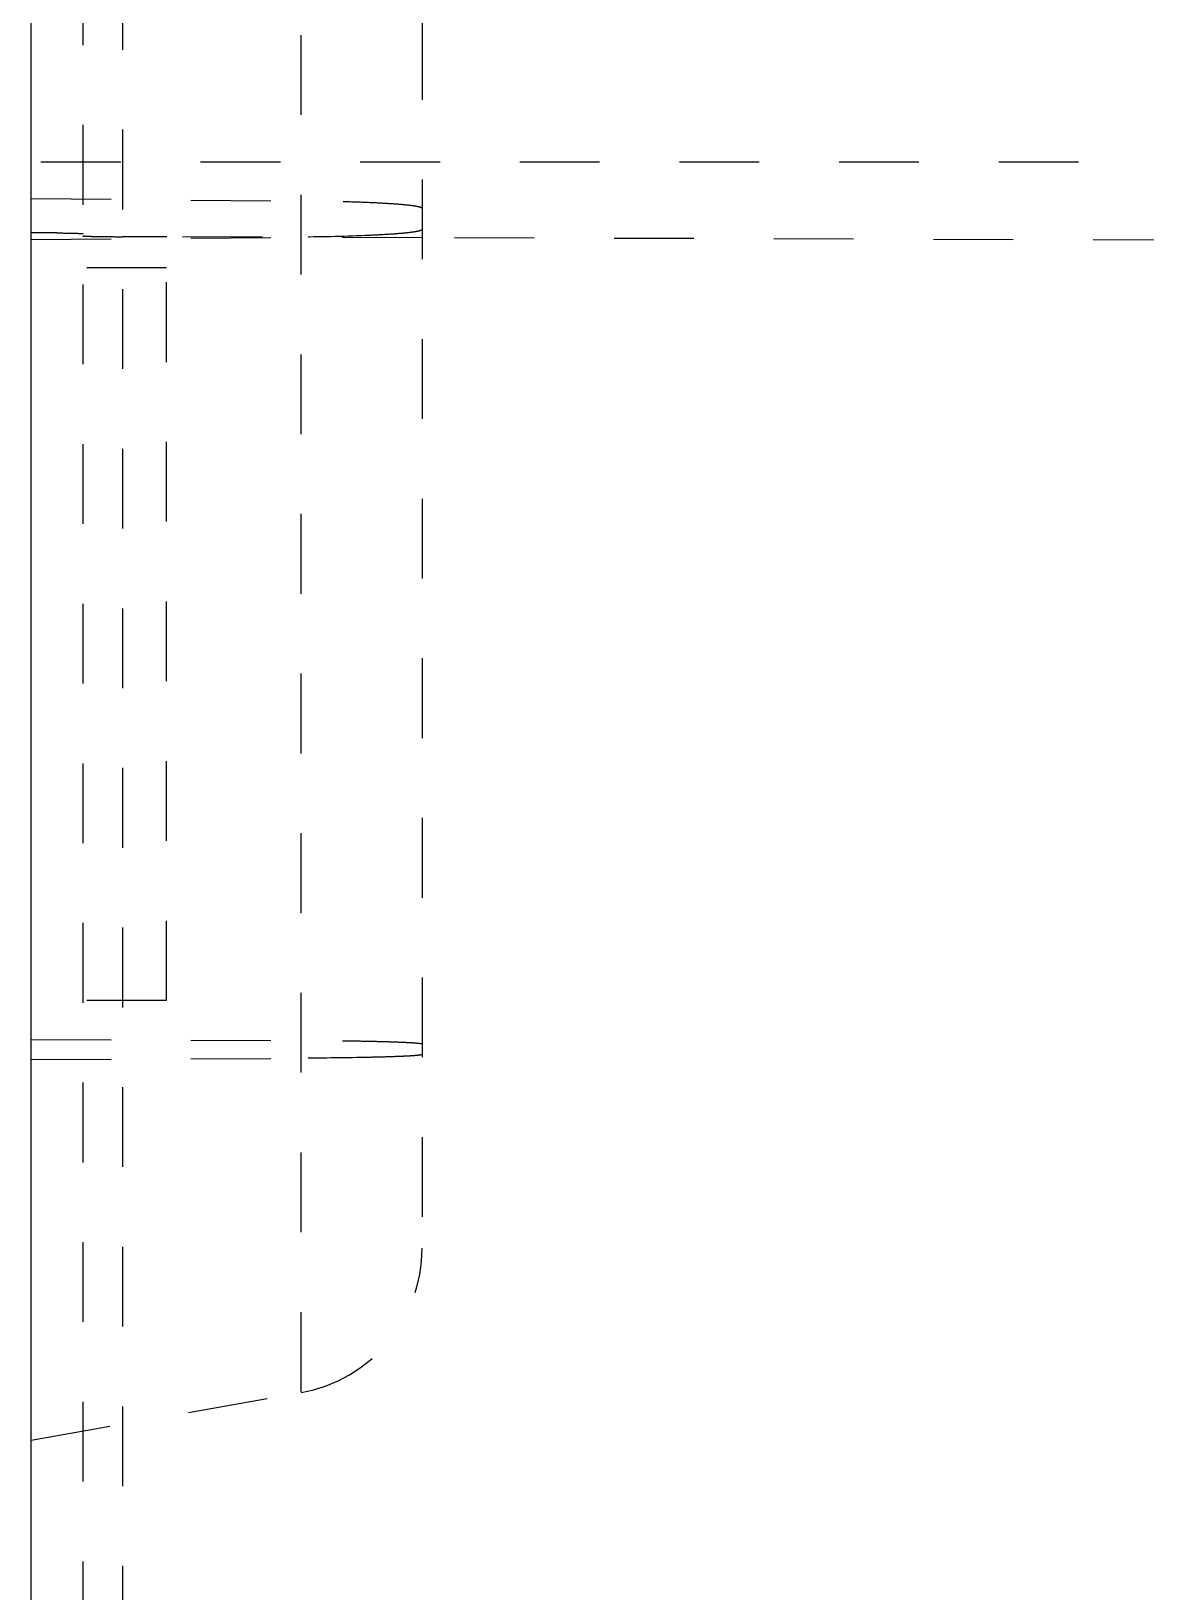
# Model space of a CAD drawing. Header units: millimetres. Extents: x 309 to 11345, y -1340 to 1318.
# Drawn here: x 1437.3 to 1460.11, y -451.56 to -419.62 of the extents above; entities that cross this region are included whole.
import ezdxf

# ---------------------------------------------------------------- set-up
doc = ezdxf.new("R2010")
doc.units = ezdxf.units.MM
doc.header["$LTSCALE"] = 16.335
doc.linetypes.add('HIDDEN', pattern=[0.2, 0.1, -0.1])
doc.layers.get('0').update_dxf_attribs({"linetype": 'CONTINUOUS'})
doc.layers.add('DEFAULT_2', color=8, linetype='HIDDEN')

msp = doc.modelspace()

# ---------------------------------------------------------------- linework, layer by layer
at = {"color": 7, "linetype": 'Continuous'}
msp.add_line((1437.303, -708.458), (1437.303, -218.458), dxfattribs=at)
at = {"layer": 'DEFAULT_2', "color": 8, "linetype": 'HIDDEN'}
for p, q in [((1438.361, -398.667), (1438.361, -514.249)), ((1439.174, -398.762), (1439.174, -514.154)), ((1442.823, -416.432), (1442.823, -447.485)), ((1445.303, -419.386), (1445.303, -444.53)), ((1484.873, -422.298), (1437.303, -422.298)), ((1437.303, -423.043), (1442.823, -423.094)), ((1437.303, -423.884), (1442.823, -423.833)), ((1440.076, -423.827), (1439.174, -423.824)), ((1445.302, -423.845), (1440.076, -423.827)), ((1460.667, -423.897), (1445.302, -423.845)), ((1440.074, -424.458), (1437.303, -424.458)), ((1440.074, -439.458), (1440.074, -424.458)), ((1440.074, -439.458), (1437.303, -439.458)), ((1437.303, -440.257), (1442.823, -440.281)), ((1437.303, -440.665), (1442.823, -440.64)), ((1437.303, -448.458), (1442.823, -447.485))]:
    msp.add_line(p, q, dxfattribs=at)
for centre, radius, start, end in [((1437.354, -478.237), 54.492, 89.5021, 90.054), ((1442.303, -444.53), 3, 280, 0)]:
    msp.add_arc(centre, radius, start, end, dxfattribs=at)
for points, knots in [([(1445.303, -423.247), (1445.303, -423.241), (1445.285, -423.228), (1445.227, -423.21), (1445.092, -423.187), (1444.875, -423.166), (1444.577, -423.144), (1444.212, -423.126), (1443.619, -423.105), (1443.15, -423.097), (1442.823, -423.094)], [0, 0, 0, 0, 0.007112, 0.021854, 0.077102, 0.166343, 0.286897, 0.435331, 0.607291, 1, 1, 1, 1]), ([(1437.827, -423.747), (1437.866, -423.747), (1437.996, -423.749), (1438.126, -423.751), (1438.217, -423.754)], [0, 0, 0, 0, 0.296419, 1, 1, 1, 1]), ([(1438.217, -423.754), (1438.238, -423.754), (1438.272, -423.756), (1438.32, -423.756), (1438.341, -423.762), (1438.361, -423.759), (1438.361, -423.763)], [0, 0, 0, 0, 0.4289, 0.741566, 0.933225, 1, 1, 1, 1]), ([(1438.361, -423.807), (1438.361, -423.812), (1438.392, -423.807), (1438.425, -423.816), (1438.502, -423.815), (1438.597, -423.819), (1438.718, -423.82), (1438.912, -423.823), (1439.067, -423.824), (1439.174, -423.824)], [0, 0, 0, 0, 0.01881, 0.073234, 0.161895, 0.282457, 0.431293, 0.604506, 1, 1, 1, 1]), ([(1444.601, -423.778), (1444.478, -423.786), (1443.886, -423.816), (1443.293, -423.828), (1442.823, -423.833)], [0, 0, 0, 0, 0.208168, 1, 1, 1, 1]), ([(1445.303, -423.675), (1445.303, -423.681), (1445.285, -423.694), (1445.227, -423.713), (1445.093, -423.736), (1444.875, -423.759), (1444.701, -423.771), (1444.601, -423.778)], [0, 0, 0, 0, 0.025165, 0.076689, 0.269271, 0.580138, 1, 1, 1, 1]), ([(1445.303, -440.356), (1445.303, -440.351), (1445.28, -440.347), (1445.252, -440.341), (1445.192, -440.335), (1445.115, -440.329), (1445.014, -440.323), (1444.841, -440.315), (1444.577, -440.306), (1444.211, -440.297), (1443.787, -440.29), (1443.318, -440.284), (1442.992, -440.282), (1442.823, -440.281)], [0, 0, 0, 0, 0.005324, 0.019349, 0.042291, 0.074068, 0.114517, 0.163278, 0.284101, 0.433025, 0.605643, 0.796892, 1, 1, 1, 1]), ([(1444.601, -440.613), (1444.477, -440.617), (1443.885, -440.632), (1443.293, -440.637), (1442.823, -440.64)], [0, 0, 0, 0, 0.208028, 1, 1, 1, 1]), ([(1445.303, -440.563), (1445.303, -440.568), (1445.281, -440.572), (1445.252, -440.578), (1445.192, -440.584), (1445.115, -440.591), (1445.014, -440.597), (1444.841, -440.605), (1444.701, -440.61), (1444.601, -440.613)], [0, 0, 0, 0, 0.018861, 0.068265, 0.149025, 0.260867, 0.403217, 0.574817, 1, 1, 1, 1])]:
    msp.add_open_spline(points, degree=3, knots=knots, dxfattribs=at)

doc.saveas('drawing.dxf')
